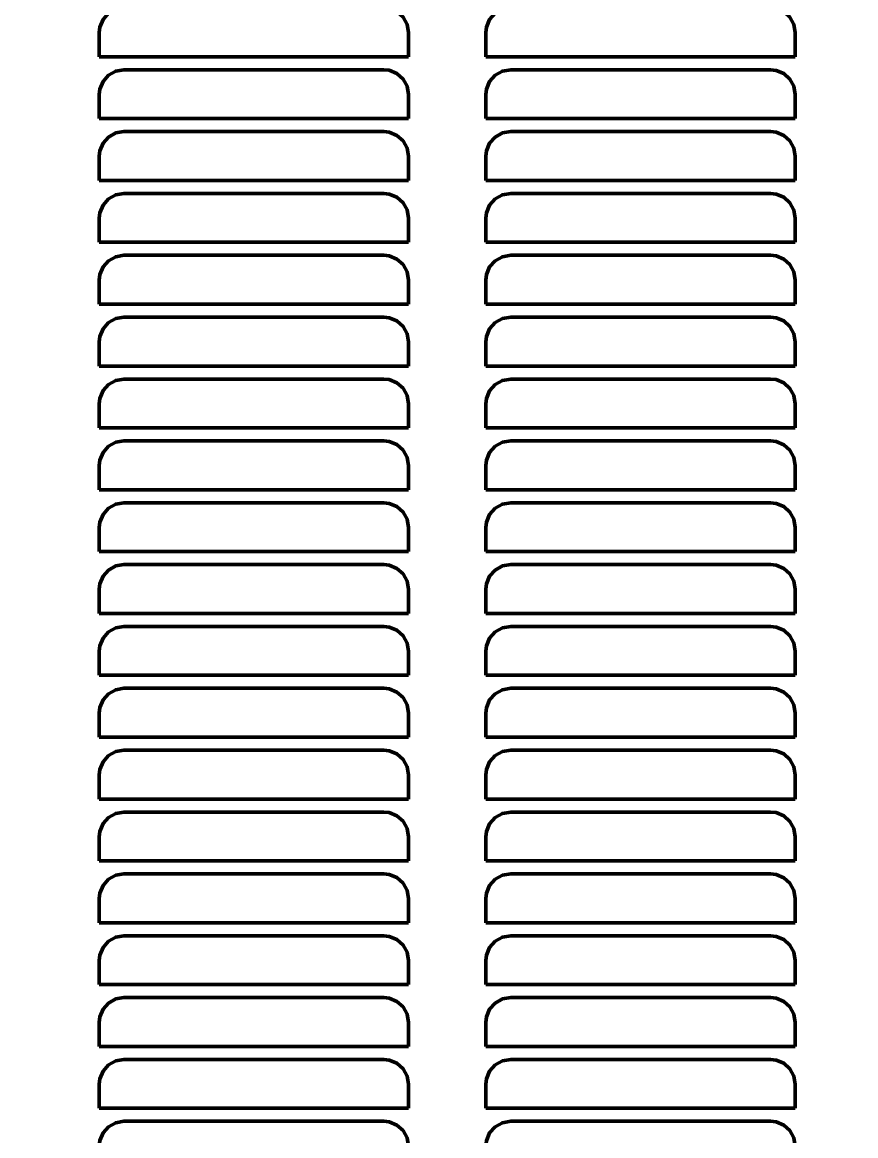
# Model space of a CAD drawing. Header units: inches. Extents: x -0.3 to 42.3, y 0 to 36.6.
# Drawn here: x 21.69 to 28.43, y 9.13 to 18.13 of the extents above; entities that cross this region are included whole.
import ezdxf

# ---------------------------------------------------------------- set-up
doc = ezdxf.new("R2010")
doc.units = ezdxf.units.IN
doc.header["$MEASUREMENT"] = 0
doc.layers.add('AM_0', color=7, linetype='Continuous', lineweight=50)
doc.layers.add('AM_5', color=3, linetype='Continuous', lineweight=25)
doc.dimstyles.get("Standard").update_dxf_attribs({"dimtxt": 0.18, "dimasz": 0.18, "dimexe": 0.18, "dimexo": 0.0625, "dimgap": 0.09, "dimtad": 0, "dimtih": 1, "dimtoh": 1, "dimdec": 4, "dimzin": 0, "dimdsep": 46, "dimtxsty": 'Standard', "dimcen": 0.09, "dimadec": 0, "dimazin": 0, "dimtfac": 1, "dimtdec": 4, "dimtofl": 0, "dimtmove": 0, "dimatfit": 3, "dimfxl": 1, "dimtolj": 1, "dimtzin": 0, "dimarcsym": 0})

# ---------------------------------------------------------------- blocks, each defined once
blk = doc.blocks.new('*D1')
at = {"layer": 'AM_5', "color": 0, "lineweight": -2}
for p, q in [((14.375, 36.5), (39.27, 36.5)), ((39.27, 34.5), (39.27, 24.2032)), ((39.27, 2), (39.27, 12.2968)), ((3.39, 0), (39.27, 0))]:
    blk.add_line(p, q, dxfattribs=at)
at = {"layer": 'AM_5', "color": 0}
for points in [[(39.6033, 34.5), (38.9367, 34.5), (39.27, 36.5)], [(38.9367, 2), (39.6033, 2), (39.27, 0)]]:
    blk.add_solid(points, dxfattribs=at)
at = {"layer": 'Defpoints', "color": 0}
for p in [(14.375, 36.5), (3.39, 0), (39.27, 0)]:
    blk.add_point(p, dxfattribs=at)
at = {"layer": 'AM_5', "color": 0, "insert": (39.27, 18.25), "char_height": 2, "attachment_point": 5, "rotation": 90}
blk.add_mtext('\\A1;36.5 in', dxfattribs=at)

msp = doc.modelspace()

# ---------------------------------------------------------------- linework, layer by layer
at = {"layer": 'AM_0'}
for p, q in [((22.314, 18.05), (22.314, 17.855)), ((24.814, 17.855), (24.814, 18.05)), ((25.439, 18.05), (25.439, 17.855)), ((27.939, 17.855), (27.939, 18.05)), ((22.314, 17.855), (24.814, 17.855)), ((25.439, 17.855), (27.939, 17.855)), ((24.614, 17.75), (22.514, 17.75)), ((27.739, 17.75), (25.639, 17.75)), ((22.314, 17.55), (22.314, 17.355)), ((24.814, 17.355), (24.814, 17.55)), ((25.439, 17.55), (25.439, 17.355)), ((27.939, 17.355), (27.939, 17.55)), ((22.314, 17.355), (24.814, 17.355)), ((25.439, 17.355), (27.939, 17.355)), ((24.614, 17.25), (22.514, 17.25)), ((27.739, 17.25), (25.639, 17.25)), ((22.314, 17.05), (22.314, 16.855)), ((24.814, 16.855), (24.814, 17.05)), ((25.439, 17.05), (25.439, 16.855)), ((27.939, 16.855), (27.939, 17.05)), ((22.314, 16.855), (24.814, 16.855)), ((25.439, 16.855), (27.939, 16.855)), ((24.614, 16.75), (22.514, 16.75)), ((27.739, 16.75), (25.639, 16.75)), ((22.314, 16.55), (22.314, 16.355)), ((24.814, 16.355), (24.814, 16.55)), ((25.439, 16.55), (25.439, 16.355)), ((27.939, 16.355), (27.939, 16.55)), ((22.314, 16.355), (24.814, 16.355)), ((25.439, 16.355), (27.939, 16.355)), ((24.614, 16.25), (22.514, 16.25)), ((27.739, 16.25), (25.639, 16.25)), ((22.314, 16.05), (22.314, 15.855)), ((24.814, 15.855), (24.814, 16.05)), ((25.439, 16.05), (25.439, 15.855)), ((27.939, 15.855), (27.939, 16.05)), ((22.314, 15.855), (24.814, 15.855)), ((25.439, 15.855), (27.939, 15.855)), ((24.614, 15.75), (22.514, 15.75)), ((27.739, 15.75), (25.639, 15.75)), ((22.314, 15.55), (22.314, 15.355)), ((24.814, 15.355), (24.814, 15.55)), ((25.439, 15.55), (25.439, 15.355)), ((27.939, 15.355), (27.939, 15.55)), ((22.314, 15.355), (24.814, 15.355)), ((25.439, 15.355), (27.939, 15.355)), ((24.614, 15.25), (22.514, 15.25)), ((27.739, 15.25), (25.639, 15.25)), ((22.314, 15.05), (22.314, 14.855)), ((24.814, 14.855), (24.814, 15.05)), ((25.439, 15.05), (25.439, 14.855)), ((27.939, 14.855), (27.939, 15.05)), ((22.314, 14.855), (24.814, 14.855)), ((25.439, 14.855), (27.939, 14.855)), ((24.614, 14.75), (22.514, 14.75)), ((27.739, 14.75), (25.639, 14.75)), ((22.314, 14.55), (22.314, 14.355)), ((24.814, 14.355), (24.814, 14.55)), ((25.439, 14.55), (25.439, 14.355)), ((27.939, 14.355), (27.939, 14.55)), ((22.314, 14.355), (24.814, 14.355)), ((25.439, 14.355), (27.939, 14.355)), ((24.614, 14.25), (22.514, 14.25)), ((27.739, 14.25), (25.639, 14.25)), ((22.314, 14.05), (22.314, 13.855)), ((24.814, 13.855), (24.814, 14.05)), ((25.439, 14.05), (25.439, 13.855)), ((27.939, 13.855), (27.939, 14.05)), ((22.314, 13.855), (24.814, 13.855)), ((25.439, 13.855), (27.939, 13.855)), ((24.614, 13.75), (22.514, 13.75)), ((27.739, 13.75), (25.639, 13.75)), ((22.314, 13.55), (22.314, 13.355)), ((24.814, 13.355), (24.814, 13.55)), ((25.439, 13.55), (25.439, 13.355)), ((27.939, 13.355), (27.939, 13.55)), ((22.314, 13.355), (24.814, 13.355)), ((25.439, 13.355), (27.939, 13.355)), ((24.614, 13.25), (22.514, 13.25)), ((27.739, 13.25), (25.639, 13.25)), ((22.314, 13.05), (22.314, 12.855)), ((24.814, 12.855), (24.814, 13.05)), ((25.439, 13.05), (25.439, 12.855)), ((27.939, 12.855), (27.939, 13.05)), ((22.314, 12.855), (24.814, 12.855)), ((25.439, 12.855), (27.939, 12.855)), ((24.614, 12.75), (22.514, 12.75)), ((27.739, 12.75), (25.639, 12.75)), ((22.314, 12.55), (22.314, 12.355)), ((24.814, 12.355), (24.814, 12.55)), ((25.439, 12.55), (25.439, 12.355)), ((27.939, 12.355), (27.939, 12.55)), ((22.314, 12.355), (24.814, 12.355)), ((25.439, 12.355), (27.939, 12.355)), ((24.614, 12.25), (22.514, 12.25)), ((27.739, 12.25), (25.639, 12.25)), ((22.314, 12.05), (22.314, 11.855)), ((24.814, 11.855), (24.814, 12.05)), ((25.439, 12.05), (25.439, 11.855)), ((27.939, 11.855), (27.939, 12.05)), ((22.314, 11.855), (24.814, 11.855)), ((25.439, 11.855), (27.939, 11.855)), ((24.614, 11.75), (22.514, 11.75)), ((27.739, 11.75), (25.639, 11.75)), ((22.314, 11.55), (22.314, 11.355)), ((24.814, 11.355), (24.814, 11.55)), ((25.439, 11.55), (25.439, 11.355)), ((27.939, 11.355), (27.939, 11.55)), ((22.314, 11.355), (24.814, 11.355)), ((25.439, 11.355), (27.939, 11.355)), ((24.614, 11.25), (22.514, 11.25)), ((27.739, 11.25), (25.639, 11.25)), ((22.314, 11.05), (22.314, 10.855)), ((24.814, 10.855), (24.814, 11.05)), ((25.439, 11.05), (25.439, 10.855)), ((27.939, 10.855), (27.939, 11.05)), ((22.314, 10.855), (24.814, 10.855)), ((25.439, 10.855), (27.939, 10.855)), ((24.614, 10.75), (22.514, 10.75)), ((27.739, 10.75), (25.639, 10.75)), ((22.314, 10.55), (22.314, 10.355)), ((24.814, 10.355), (24.814, 10.55)), ((25.439, 10.55), (25.439, 10.355)), ((27.939, 10.355), (27.939, 10.55)), ((22.314, 10.355), (24.814, 10.355)), ((25.439, 10.355), (27.939, 10.355)), ((24.614, 10.25), (22.514, 10.25)), ((27.739, 10.25), (25.639, 10.25)), ((22.314, 10.05), (22.314, 9.855)), ((24.814, 9.855), (24.814, 10.05)), ((25.439, 10.05), (25.439, 9.855)), ((27.939, 9.855), (27.939, 10.05)), ((22.314, 9.855), (24.814, 9.855)), ((25.439, 9.855), (27.939, 9.855)), ((24.614, 9.75), (22.514, 9.75)), ((27.739, 9.75), (25.639, 9.75)), ((22.314, 9.55), (22.314, 9.355)), ((24.814, 9.355), (24.814, 9.55)), ((25.439, 9.55), (25.439, 9.355)), ((27.939, 9.355), (27.939, 9.55)), ((22.314, 9.355), (24.814, 9.355)), ((25.439, 9.355), (27.939, 9.355)), ((24.614, 9.25), (22.514, 9.25)), ((27.739, 9.25), (25.639, 9.25))]:
    msp.add_line(p, q, dxfattribs=at)
for points in [[(22.514, 18.25), (22.44776, 18.23871), (22.38898, 18.20611), (22.34433, 18.15589), (22.31884, 18.09374), (22.314, 18.05)], [(24.814, 18.05), (24.80276, 18.11611), (24.77031, 18.17476), (24.7203, 18.21941), (24.65825, 18.24504), (24.614, 18.25)], [(25.639, 18.25), (25.57269, 18.23869), (25.51385, 18.206), (25.46919, 18.15567), (25.44378, 18.09347), (25.439, 18.05)], [(27.939, 18.05), (27.92779, 18.11601), (27.89546, 18.17458), (27.84559, 18.21923), (27.78362, 18.24496), (27.739, 18.25)], [(22.514, 17.75), (22.44776, 17.73871), (22.38898, 17.70611), (22.34433, 17.65589), (22.31884, 17.59374), (22.314, 17.55)], [(24.814, 17.55), (24.80276, 17.61611), (24.77031, 17.67476), (24.7203, 17.71941), (24.65825, 17.74504), (24.614, 17.75)], [(25.639, 17.75), (25.57269, 17.73869), (25.51385, 17.706), (25.46919, 17.65567), (25.44378, 17.59347), (25.439, 17.55)], [(27.939, 17.55), (27.92779, 17.61601), (27.89546, 17.67458), (27.84559, 17.71923), (27.78362, 17.74496), (27.739, 17.75)], [(22.514, 17.25), (22.44776, 17.23871), (22.38898, 17.20611), (22.34433, 17.15589), (22.31884, 17.09374), (22.314, 17.05)], [(24.814, 17.05), (24.80276, 17.11611), (24.77031, 17.17476), (24.7203, 17.21941), (24.65825, 17.24504), (24.614, 17.25)], [(25.639, 17.25), (25.57269, 17.23869), (25.51385, 17.206), (25.46919, 17.15567), (25.44378, 17.09347), (25.439, 17.05)], [(27.939, 17.05), (27.92779, 17.11601), (27.89546, 17.17458), (27.84559, 17.21923), (27.78362, 17.24496), (27.739, 17.25)], [(22.514, 16.75), (22.44776, 16.73871), (22.38898, 16.70611), (22.34433, 16.65589), (22.31884, 16.59374), (22.314, 16.55)], [(24.814, 16.55), (24.80276, 16.61611), (24.77031, 16.67476), (24.7203, 16.71941), (24.65825, 16.74504), (24.614, 16.75)], [(25.639, 16.75), (25.57269, 16.73869), (25.51385, 16.706), (25.46919, 16.65567), (25.44378, 16.59347), (25.439, 16.55)], [(27.939, 16.55), (27.92779, 16.61601), (27.89546, 16.67458), (27.84559, 16.71923), (27.78362, 16.74496), (27.739, 16.75)], [(22.514, 16.25), (22.44776, 16.23871), (22.38898, 16.20611), (22.34433, 16.15589), (22.31884, 16.09374), (22.314, 16.05)], [(24.814, 16.05), (24.80276, 16.11611), (24.77031, 16.17476), (24.7203, 16.21941), (24.65825, 16.24504), (24.614, 16.25)], [(25.639, 16.25), (25.57269, 16.23869), (25.51385, 16.206), (25.46919, 16.15567), (25.44378, 16.09347), (25.439, 16.05)], [(27.939, 16.05), (27.92779, 16.11601), (27.89546, 16.17458), (27.84559, 16.21923), (27.78362, 16.24496), (27.739, 16.25)], [(22.514, 15.75), (22.44776, 15.73871), (22.38898, 15.70611), (22.34433, 15.65589), (22.31884, 15.59374), (22.314, 15.55)], [(24.814, 15.55), (24.80276, 15.61611), (24.77031, 15.67476), (24.7203, 15.71941), (24.65825, 15.74504), (24.614, 15.75)], [(25.639, 15.75), (25.57269, 15.73869), (25.51385, 15.706), (25.46919, 15.65567), (25.44378, 15.59347), (25.439, 15.55)], [(27.939, 15.55), (27.92779, 15.61601), (27.89546, 15.67458), (27.84559, 15.71923), (27.78362, 15.74496), (27.739, 15.75)], [(22.514, 15.25), (22.44776, 15.23871), (22.38898, 15.20611), (22.34433, 15.15589), (22.31884, 15.09374), (22.314, 15.05)], [(24.814, 15.05), (24.80276, 15.11611), (24.77031, 15.17476), (24.7203, 15.21941), (24.65825, 15.24504), (24.614, 15.25)], [(25.639, 15.25), (25.57269, 15.23869), (25.51385, 15.206), (25.46919, 15.15567), (25.44378, 15.09347), (25.439, 15.05)], [(27.939, 15.05), (27.92779, 15.11601), (27.89546, 15.17458), (27.84559, 15.21923), (27.78362, 15.24496), (27.739, 15.25)], [(22.514, 14.75), (22.44776, 14.73871), (22.38898, 14.70611), (22.34433, 14.65589), (22.31884, 14.59374), (22.314, 14.55)], [(24.814, 14.55), (24.80276, 14.61611), (24.77031, 14.67476), (24.7203, 14.71941), (24.65825, 14.74504), (24.614, 14.75)], [(25.639, 14.75), (25.57269, 14.73869), (25.51385, 14.706), (25.46919, 14.65567), (25.44378, 14.59347), (25.439, 14.55)], [(27.939, 14.55), (27.92779, 14.61601), (27.89546, 14.67458), (27.84559, 14.71923), (27.78362, 14.74496), (27.739, 14.75)], [(22.514, 14.25), (22.44776, 14.23871), (22.38898, 14.20611), (22.34433, 14.15589), (22.31884, 14.09374), (22.314, 14.05)], [(24.814, 14.05), (24.80276, 14.11611), (24.77031, 14.17476), (24.7203, 14.21941), (24.65825, 14.24504), (24.614, 14.25)], [(25.639, 14.25), (25.57269, 14.23869), (25.51385, 14.206), (25.46919, 14.15567), (25.44378, 14.09347), (25.439, 14.05)], [(27.939, 14.05), (27.92779, 14.11601), (27.89546, 14.17458), (27.84559, 14.21923), (27.78362, 14.24496), (27.739, 14.25)], [(22.514, 13.75), (22.44776, 13.73871), (22.38898, 13.70611), (22.34433, 13.65589), (22.31884, 13.59374), (22.314, 13.55)], [(24.814, 13.55), (24.80276, 13.61611), (24.77031, 13.67476), (24.7203, 13.71941), (24.65825, 13.74504), (24.614, 13.75)], [(25.639, 13.75), (25.57269, 13.73869), (25.51385, 13.706), (25.46919, 13.65567), (25.44378, 13.59347), (25.439, 13.55)], [(27.939, 13.55), (27.92779, 13.61601), (27.89546, 13.67458), (27.84559, 13.71923), (27.78362, 13.74496), (27.739, 13.75)], [(22.514, 13.25), (22.44776, 13.23871), (22.38898, 13.20611), (22.34433, 13.15589), (22.31884, 13.09374), (22.314, 13.05)], [(24.814, 13.05), (24.80276, 13.11611), (24.77031, 13.17476), (24.7203, 13.21941), (24.65825, 13.24504), (24.614, 13.25)], [(25.639, 13.25), (25.57269, 13.23869), (25.51385, 13.206), (25.46919, 13.15567), (25.44378, 13.09347), (25.439, 13.05)], [(27.939, 13.05), (27.92779, 13.11601), (27.89546, 13.17458), (27.84559, 13.21923), (27.78362, 13.24496), (27.739, 13.25)], [(22.514, 12.75), (22.44776, 12.73871), (22.38898, 12.70611), (22.34433, 12.65589), (22.31884, 12.59374), (22.314, 12.55)], [(24.814, 12.55), (24.80276, 12.61611), (24.77031, 12.67476), (24.7203, 12.71941), (24.65825, 12.74504), (24.614, 12.75)], [(25.639, 12.75), (25.57269, 12.73869), (25.51385, 12.706), (25.46919, 12.65567), (25.44378, 12.59347), (25.439, 12.55)], [(27.939, 12.55), (27.92779, 12.61601), (27.89546, 12.67458), (27.84559, 12.71923), (27.78362, 12.74496), (27.739, 12.75)], [(22.514, 12.25), (22.44776, 12.23871), (22.38898, 12.20611), (22.34433, 12.15589), (22.31884, 12.09374), (22.314, 12.05)], [(24.814, 12.05), (24.80276, 12.11611), (24.77031, 12.17476), (24.7203, 12.21941), (24.65825, 12.24504), (24.614, 12.25)], [(25.639, 12.25), (25.57269, 12.23869), (25.51385, 12.206), (25.46919, 12.15567), (25.44378, 12.09347), (25.439, 12.05)], [(27.939, 12.05), (27.92779, 12.11601), (27.89546, 12.17458), (27.84559, 12.21923), (27.78362, 12.24496), (27.739, 12.25)], [(22.514, 11.75), (22.44776, 11.73871), (22.38898, 11.70611), (22.34433, 11.65589), (22.31884, 11.59374), (22.314, 11.55)], [(24.814, 11.55), (24.80276, 11.61611), (24.77031, 11.67476), (24.7203, 11.71941), (24.65825, 11.74504), (24.614, 11.75)], [(25.639, 11.75), (25.57269, 11.73869), (25.51385, 11.706), (25.46919, 11.65567), (25.44378, 11.59347), (25.439, 11.55)], [(27.939, 11.55), (27.92779, 11.61601), (27.89546, 11.67458), (27.84559, 11.71923), (27.78362, 11.74496), (27.739, 11.75)], [(22.514, 11.25), (22.44776, 11.23871), (22.38898, 11.20611), (22.34433, 11.15589), (22.31884, 11.09374), (22.314, 11.05)], [(24.814, 11.05), (24.80276, 11.11611), (24.77031, 11.17476), (24.7203, 11.21941), (24.65825, 11.24504), (24.614, 11.25)], [(25.639, 11.25), (25.57269, 11.23869), (25.51385, 11.206), (25.46919, 11.15567), (25.44378, 11.09347), (25.439, 11.05)], [(27.939, 11.05), (27.92779, 11.11601), (27.89546, 11.17458), (27.84559, 11.21923), (27.78362, 11.24496), (27.739, 11.25)], [(22.514, 10.75), (22.44776, 10.73871), (22.38898, 10.70611), (22.34433, 10.65589), (22.31884, 10.59374), (22.314, 10.55)], [(24.814, 10.55), (24.80276, 10.61611), (24.77031, 10.67476), (24.7203, 10.71941), (24.65825, 10.74504), (24.614, 10.75)], [(25.639, 10.75), (25.57269, 10.73869), (25.51385, 10.706), (25.46919, 10.65567), (25.44378, 10.59347), (25.439, 10.55)], [(27.939, 10.55), (27.92779, 10.61601), (27.89546, 10.67458), (27.84559, 10.71923), (27.78362, 10.74496), (27.739, 10.75)], [(22.514, 10.25), (22.44776, 10.23871), (22.38898, 10.20611), (22.34433, 10.15589), (22.31884, 10.09374), (22.314, 10.05)], [(24.814, 10.05), (24.80276, 10.11611), (24.77031, 10.17476), (24.7203, 10.21941), (24.65825, 10.24504), (24.614, 10.25)], [(25.639, 10.25), (25.57269, 10.23869), (25.51385, 10.206), (25.46919, 10.15567), (25.44378, 10.09347), (25.439, 10.05)], [(27.939, 10.05), (27.92779, 10.11601), (27.89546, 10.17458), (27.84559, 10.21923), (27.78362, 10.24496), (27.739, 10.25)], [(22.514, 9.75), (22.44776, 9.73871), (22.38898, 9.70611), (22.34433, 9.65589), (22.31884, 9.59374), (22.314, 9.55)], [(24.814, 9.55), (24.80276, 9.61611), (24.77031, 9.67476), (24.7203, 9.71941), (24.65825, 9.74504), (24.614, 9.75)], [(25.639, 9.75), (25.57269, 9.73869), (25.51385, 9.706), (25.46919, 9.65567), (25.44378, 9.59347), (25.439, 9.55)], [(27.939, 9.55), (27.92779, 9.61601), (27.89546, 9.67458), (27.84559, 9.71923), (27.78362, 9.74496), (27.739, 9.75)], [(22.514, 9.25), (22.44776, 9.23871), (22.38898, 9.20611), (22.34433, 9.15589), (22.31884, 9.09374), (22.314, 9.05)], [(24.814, 9.05), (24.80276, 9.11611), (24.77031, 9.17476), (24.7203, 9.21941), (24.65825, 9.24504), (24.614, 9.25)], [(25.639, 9.25), (25.57269, 9.23869), (25.51385, 9.206), (25.46919, 9.15567), (25.44378, 9.09347), (25.439, 9.05)], [(27.939, 9.05), (27.92779, 9.11601), (27.89546, 9.17458), (27.84559, 9.21923), (27.78362, 9.24496), (27.739, 9.25)]]:
    msp.add_lwpolyline(points, dxfattribs=at)

# ---------------------------------------------------------------- dimensions: what is measured, and where the dimension line sits
at = {"layer": 'AM_5'}
dim = msp.add_linear_dim(base=(39.27, 0), p1=(14.375, 36.5), p2=(3.39, 0), angle=90, text='36.5 in', dimstyle='Standard', override={"dimtxt": 2, "dimasz": 2, "dimexe": 0, "dimexo": 0, "dimgap": 0.6}, dxfattribs=at)
dim.commit()
dim.dimension.update_dxf_attribs({"geometry": '*D1', "text_midpoint": (39.27, 18.25), "dimtype": 160, "text_rotation": 90})

doc.saveas('drawing.dxf')
